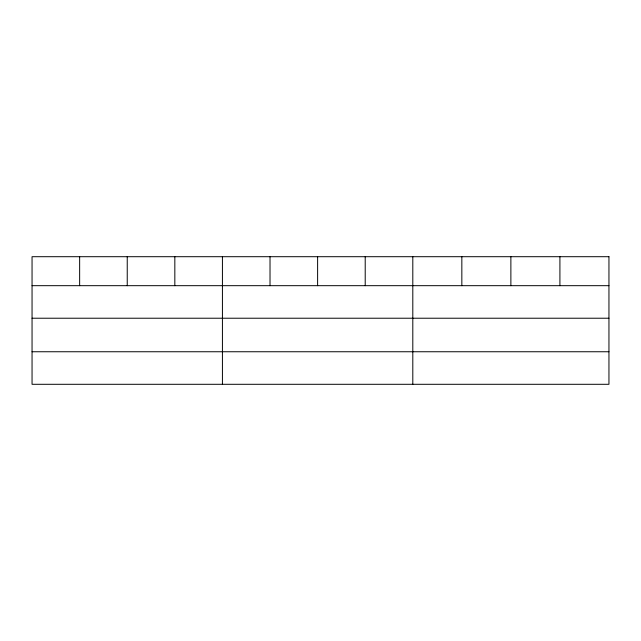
<?xml version="1.0" encoding="UTF-8"?>
<svg xmlns="http://www.w3.org/2000/svg" width="641" height="641" viewBox="0 0 641 641"><rect width="100%" height="100%" fill="white"/><g stroke="black" fill="none" stroke-linecap="round" stroke-linejoin="round"><path stroke-width="0.96" d="M32.05 285.678L608.95 285.678M32.05 318.224L608.95 318.224M32.05 351.749L608.95 351.749M559.913 256.704L559.913 285.678M510.877 256.704L510.877 285.678M461.841 256.704L461.841 285.678M412.804 256.704L412.804 384.296M365.21 256.704L365.21 285.678M317.615 256.704L317.615 285.678M270.021 256.704L270.021 285.678M222.427 256.704L222.427 384.296M174.833 256.704L174.833 285.678M127.239 256.704L127.239 285.678M79.644 256.704L79.644 285.678M608.95 256.704L32.05 256.704L32.05 384.296L608.95 384.296L608.95 256.704"/></g></svg>
